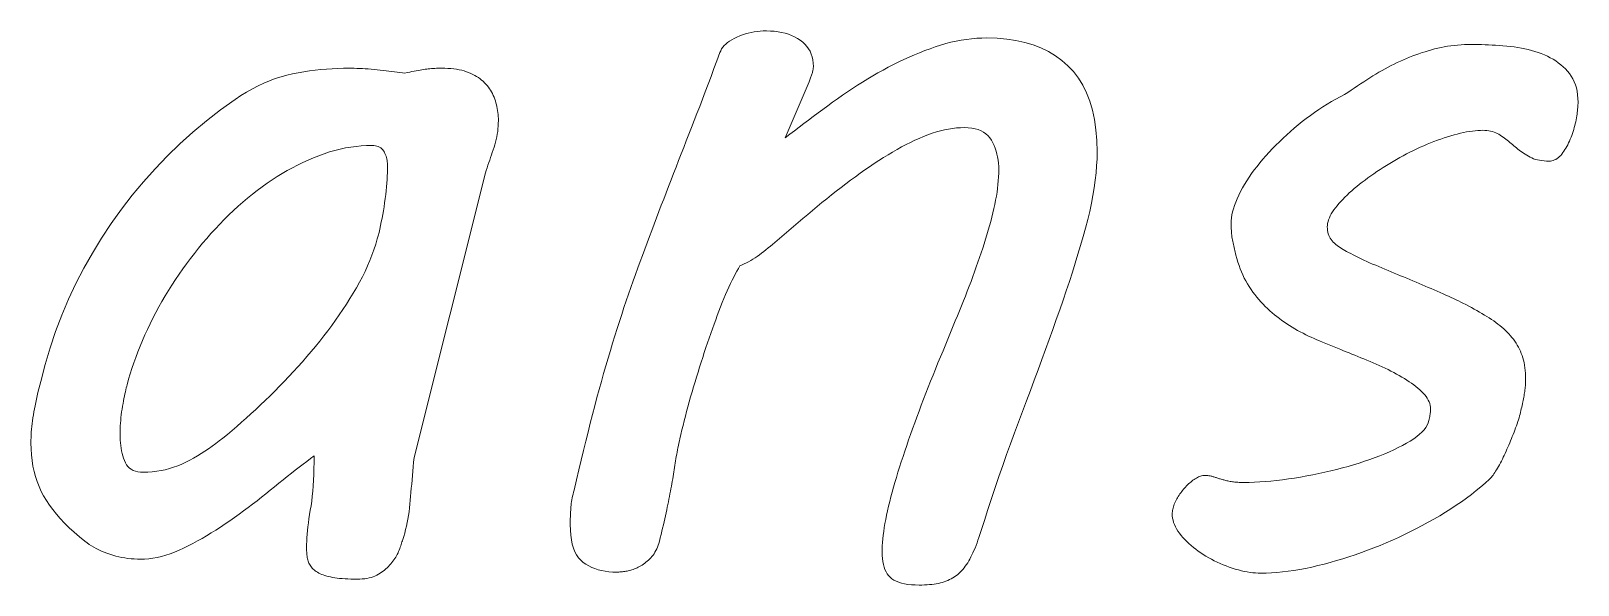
# Model space of a CAD drawing. Extents: x 120.6 to 167.1, y 73.5 to 127.9.
# Drawn here: x 152.22 to 160.5, y 113.64 to 116.61 of the extents above; entities that cross this region are included whole.
import ezdxf

# ---------------------------------------------------------------- set-up
doc = ezdxf.new("R2010")
doc.units = 0

msp = doc.modelspace()

# ---------------------------------------------------------------- linework, layer by layer
at = {"color": 7, "lineweight": 13}
for points in [[(157.216095, 116.090569), (157.195724, 116.090088), (157.175049, 116.088661), (157.154099, 116.086273), (157.132858, 116.082932), (157.111313, 116.078644), (157.089493, 116.073395), (157.067383, 116.067192), (157.044983, 116.060043), (157.022293, 116.051933), (156.999313, 116.04287), (156.976089, 116.032997), (156.952713, 116.022461), (156.929153, 116.011261), (156.905426, 115.999397), (156.881516, 115.98687), (156.857437, 115.973671), (156.833191, 115.959808), (156.808762, 115.945282), (156.784164, 115.930099), (156.759384, 115.914238), (156.734482, 115.897835), (156.709503, 115.880997), (156.684418, 115.863731), (156.659256, 115.846024), (156.634018, 115.827888), (156.608673, 115.809311), (156.583252, 115.790306), (156.557739, 115.770866), (156.53215, 115.750999), (156.50647, 115.73069), (156.480789, 115.710098), (156.455185, 115.689354), (156.429672, 115.668472), (156.404251, 115.647438), (156.378922, 115.626266), (156.353668, 115.60495), (156.328506, 115.583488), (156.303436, 115.561882), (156.278442, 115.540131), (156.25354, 115.518234), (156.240875, 115.507347), (156.228333, 115.496666), (156.215912, 115.486191), (156.203583, 115.475914), (156.191391, 115.465843), (156.179306, 115.455971), (156.167343, 115.446304), (156.155487, 115.436836), (156.143753, 115.427567), (156.132141, 115.41851), (156.120575, 115.409767), (156.109009, 115.401451), (156.097443, 115.393578), (156.085892, 115.386131), (156.074326, 115.379128), (156.062759, 115.372551), (156.051193, 115.366409), (156.039642, 115.360695), (156.028076, 115.355423), (156.01651, 115.350578), (156.008377, 115.336861), (156.000153, 115.322311), (155.991837, 115.306915), (155.983444, 115.290688), (155.97496, 115.273621), (155.966385, 115.255714), (155.957733, 115.236969), (155.94899, 115.217384), (155.940155, 115.19696), (155.931244, 115.175697), (155.922302, 115.153816), (155.913376, 115.131531), (155.904495, 115.108841), (155.89563, 115.085747), (155.886795, 115.062248), (155.877991, 115.038338), (155.869232, 115.01403), (155.860474, 114.989319), (155.851761, 114.964195), (155.843079, 114.938675), (155.834442, 114.912888), (155.825912, 114.886993), (155.817459, 114.860977), (155.809082, 114.834846), (155.800812, 114.808601), (155.792603, 114.782234), (155.7845, 114.75576), (155.776474, 114.729164), (155.768539, 114.702454), (155.760696, 114.675629), (155.753021, 114.648933), (155.745605, 114.62262), (155.738449, 114.596672), (155.731567, 114.571106), (155.72493, 114.545914), (155.718552, 114.521103), (155.712433, 114.496658), (155.706589, 114.472595), (155.700989, 114.448906), (155.695663, 114.425598), (155.692825, 114.413483), (155.690109, 114.401428), (155.6875, 114.389435), (155.685028, 114.377495), (155.682648, 114.365616), (155.680389, 114.353798), (155.678253, 114.342033), (155.676239, 114.330322), (155.674332, 114.318672), (155.672531, 114.307083), (155.670776, 114.295448), (155.668945, 114.283669), (155.667068, 114.271744), (155.665131, 114.259682), (155.663147, 114.247467), (155.661087, 114.235107), (155.658981, 114.22261), (155.656815, 114.209961), (155.654587, 114.197166), (155.652298, 114.184235), (155.649948, 114.171127), (155.647507, 114.157814), (155.644974, 114.144302), (155.642365, 114.130585), (155.639648, 114.116669), (155.636871, 114.102547), (155.633987, 114.088226), (155.631027, 114.0737), (155.627975, 114.058975), (155.624847, 114.044044), (155.621582, 114.028839), (155.618195, 114.013283), (155.614655, 113.997391), (155.610962, 113.98114), (155.607132, 113.964554), (155.603165, 113.947609), (155.599045, 113.930328), (155.594772, 113.912697), (155.590378, 113.894714), (155.585815, 113.876389), (155.582764, 113.865623), (155.579346, 113.855286), (155.575592, 113.84539), (155.571487, 113.835922), (155.567032, 113.826889), (155.562225, 113.818291), (155.557083, 113.81012), (155.55159, 113.802391), (155.545746, 113.79509), (155.539566, 113.788223), (155.533173, 113.781738), (155.526733, 113.775566), (155.520233, 113.769714), (155.513672, 113.764175), (155.50705, 113.758957), (155.500366, 113.754059), (155.493637, 113.749481), (155.486847, 113.745216), (155.479996, 113.741272), (155.473083, 113.73764), (155.466187, 113.734306), (155.45932, 113.731224), (155.45253, 113.728409), (155.445801, 113.725845), (155.439117, 113.723549), (155.432495, 113.721512), (155.425934, 113.719734), (155.419434, 113.718216), (155.412994, 113.716957), (155.406601, 113.715965), (155.400391, 113.715141), (155.394455, 113.714401), (155.388824, 113.713753), (155.383484, 113.713188), (155.378418, 113.712708), (155.373657, 113.712318), (155.369171, 113.712013), (155.364975, 113.7118), (155.361084, 113.71167), (155.357468, 113.711624), (155.335907, 113.712143), (155.31514, 113.713707), (155.295197, 113.716309), (155.276062, 113.719948), (155.257736, 113.724632), (155.240219, 113.730354), (155.223511, 113.737122), (155.207611, 113.744926), (155.192535, 113.753769), (155.178253, 113.763657), (155.16507, 113.775047), (155.153275, 113.788399), (155.142868, 113.803719), (155.13385, 113.821007), (155.126221, 113.840256), (155.119965, 113.861473), (155.115112, 113.884659), (155.111649, 113.909805), (155.109573, 113.93692), (155.108871, 113.965996), (155.108902, 113.974136), (155.108994, 113.982353), (155.109131, 113.990669), (155.109344, 113.999062), (155.109589, 114.007545), (155.109909, 114.016121), (155.110291, 114.024773), (155.110718, 114.033524), (155.111206, 114.042351), (155.111771, 114.05127), (155.112457, 114.060333), (155.113388, 114.069595), (155.114532, 114.079063), (155.115936, 114.08873), (155.117554, 114.098602), (155.1194, 114.108673), (155.121475, 114.11895), (155.123795, 114.129433), (155.126328, 114.140106), (155.129105, 114.150993), (155.141785, 114.205368), (155.154373, 114.258636), (155.16687, 114.310814), (155.179291, 114.361893), (155.19162, 114.411865), (155.203857, 114.460747), (155.216019, 114.50853), (155.228088, 114.555214), (155.240067, 114.600792), (155.251953, 114.645279), (155.263824, 114.688896), (155.275711, 114.73188), (155.287643, 114.774231), (155.299591, 114.815941), (155.311569, 114.857018), (155.323578, 114.897453), (155.335632, 114.937256), (155.347687, 114.976425), (155.359787, 115.014954), (155.371918, 115.052849), (155.384064, 115.09021), (155.396255, 115.127136), (155.408463, 115.163635), (155.420715, 115.199692), (155.432983, 115.235321), (155.445282, 115.270508), (155.457611, 115.305267), (155.469971, 115.339592), (155.482346, 115.373489), (155.494766, 115.406944), (155.507217, 115.440216), (155.519745, 115.473541), (155.532318, 115.506927), (155.544952, 115.540375), (155.557632, 115.573875), (155.570389, 115.607437), (155.583191, 115.641052), (155.596054, 115.674728), (155.608978, 115.708458), (155.621948, 115.742249), (155.63501, 115.776184), (155.648193, 115.810356), (155.661499, 115.844749), (155.674911, 115.879379), (155.688431, 115.914238), (155.702072, 115.949333), (155.715836, 115.984657), (155.729706, 116.02021), (155.743698, 116.055992), (155.757813, 116.09201), (155.772064, 116.128532), (155.786545, 116.165833), (155.801208, 116.203918), (155.816086, 116.242783), (155.831161, 116.282425), (155.846436, 116.322853), (155.861908, 116.364059), (155.877594, 116.406044), (155.893478, 116.448807), (155.909561, 116.492355), (155.913589, 116.502022), (155.918747, 116.511375), (155.925049, 116.520409), (155.932449, 116.529121), (155.940994, 116.537521), (155.950668, 116.545601), (155.961456, 116.55336), (155.973389, 116.560806), (155.986435, 116.567932), (156.00061, 116.574738), (156.015457, 116.581055), (156.030502, 116.5867), (156.045746, 116.59169), (156.061203, 116.596008), (156.076859, 116.59967), (156.092712, 116.602661), (156.108765, 116.604988), (156.125031, 116.606651), (156.141479, 116.607643), (156.158157, 116.607979), (156.179733, 116.607491), (156.200531, 116.60601), (156.220551, 116.603554), (156.239777, 116.600113), (156.25824, 116.595695), (156.275909, 116.590286), (156.292816, 116.5839), (156.308929, 116.57653), (156.324249, 116.568176), (156.338806, 116.558838), (156.352264, 116.548576), (156.364304, 116.537445), (156.374924, 116.525452), (156.38414, 116.512589), (156.391922, 116.498856), (156.3983, 116.484261), (156.403259, 116.468796), (156.406799, 116.452469), (156.40892, 116.435265), (156.409637, 116.417198), (156.409576, 116.415321), (156.409393, 116.413155), (156.409119, 116.410698), (156.408707, 116.407951), (156.408188, 116.404915), (156.407547, 116.401588), (156.406799, 116.39798), (156.40593, 116.394073), (156.404953, 116.389885), (156.403854, 116.385406), (156.402634, 116.380753), (156.401306, 116.376038), (156.399857, 116.371269), (156.3983, 116.36644), (156.396622, 116.361557), (156.394836, 116.356613), (156.392929, 116.351616), (156.3909, 116.346558), (156.388763, 116.341438), (156.386505, 116.336266), (156.259323, 116.035645), (156.283707, 116.054726), (156.308289, 116.073799), (156.333069, 116.09288), (156.358063, 116.111954), (156.383255, 116.131035), (156.408646, 116.150108), (156.434235, 116.169189), (156.460037, 116.188271), (156.486038, 116.207344), (156.512238, 116.226425), (156.53862, 116.245316), (156.56514, 116.263824), (156.591812, 116.281967), (156.618622, 116.299728), (156.645569, 116.317116), (156.672668, 116.334122), (156.699921, 116.350761), (156.72731, 116.36702), (156.754837, 116.382904), (156.782516, 116.398415), (156.810272, 116.413445), (156.838074, 116.427895), (156.865891, 116.441772), (156.893738, 116.45507), (156.921631, 116.467789), (156.949524, 116.479927), (156.977478, 116.491486), (157.005432, 116.502472), (157.033432, 116.512878), (157.061462, 116.522705), (157.089447, 116.531769), (157.117355, 116.539879), (157.145172, 116.547028), (157.172913, 116.55323), (157.200562, 116.558479), (157.228119, 116.562767), (157.2556, 116.566109), (157.28299, 116.568497), (157.310287, 116.569923), (157.337509, 116.570404), (157.391785, 116.568909), (157.443649, 116.564445), (157.493073, 116.557007), (157.54007, 116.546585), (157.584656, 116.533188), (157.626801, 116.516808), (157.666504, 116.497459), (157.703796, 116.475128), (157.738663, 116.449821), (157.771088, 116.421539), (157.800751, 116.390129), (157.827286, 116.355461), (157.850693, 116.31752), (157.870987, 116.276314), (157.888153, 116.231842), (157.902206, 116.184105), (157.913132, 116.133102), (157.920929, 116.078827), (157.925613, 116.021294), (157.927185, 115.960487), (157.926559, 115.924156), (157.924698, 115.886841), (157.921585, 115.848541), (157.917236, 115.809258), (157.911652, 115.76899), (157.9048, 115.727745), (157.896729, 115.685509), (157.887405, 115.642296), (157.876846, 115.598099), (157.865036, 115.552917), (157.85228, 115.50692), (157.838898, 115.460251), (157.82489, 115.412918), (157.810226, 115.364914), (157.794937, 115.316254), (157.779007, 115.26693), (157.762451, 115.216934), (157.745255, 115.166275), (157.727417, 115.114952), (157.708939, 115.062965), (157.690002, 115.010391), (157.670792, 114.957291), (157.651276, 114.903671), (157.63147, 114.849525), (157.611389, 114.794868), (157.591003, 114.739685), (157.570343, 114.683983), (157.549377, 114.627762), (157.528137, 114.571022), (157.506607, 114.513756), (157.485077, 114.456139), (157.463882, 114.398308), (157.442993, 114.340279), (157.422424, 114.282051), (157.402176, 114.223618), (157.382248, 114.164986), (157.36264, 114.106148), (157.343338, 114.047104), (157.324371, 113.987862), (157.30571, 113.928421), (157.300491, 113.912491), (157.295242, 113.897087), (157.289963, 113.882202), (157.284668, 113.867836), (157.279327, 113.853989), (157.273972, 113.84066), (157.268585, 113.827858), (157.263153, 113.815575), (157.257706, 113.80381), (157.252228, 113.792564), (157.246643, 113.781792), (157.240845, 113.771461), (157.234848, 113.761559), (157.228638, 113.75209), (157.222244, 113.743057), (157.215637, 113.734459), (157.208832, 113.726295), (157.201813, 113.718567), (157.194611, 113.711266), (157.187195, 113.704399), (157.17955, 113.697937), (157.171646, 113.691856), (157.163483, 113.686142), (157.155045, 113.680809), (157.146362, 113.675858), (157.137421, 113.671272), (157.128204, 113.667068), (157.118744, 113.663239), (157.109024, 113.659782), (157.09903, 113.656708), (157.088699, 113.653961), (157.077927, 113.651505), (157.066727, 113.649338), (157.055099, 113.647453), (157.04303, 113.645866), (157.030518, 113.644562), (157.017593, 113.643555), (157.004227, 113.64283), (156.990417, 113.642395), (156.976181, 113.64225), (156.95433, 113.64267), (156.933868, 113.643929), (156.91478, 113.646027), (156.897095, 113.648956), (156.880798, 113.652733), (156.865875, 113.657341), (156.852356, 113.662788), (156.84021, 113.669075), (156.829453, 113.676201), (156.820099, 113.684166), (156.811859, 113.693054), (156.804474, 113.702957), (156.797974, 113.713867), (156.792343, 113.725792), (156.787567, 113.738724), (156.783676, 113.75267), (156.78064, 113.767632), (156.778473, 113.7836), (156.777161, 113.800583), (156.776733, 113.818581), (156.776978, 113.835129), (156.77771, 113.852394), (156.778946, 113.870392), (156.78067, 113.889107), (156.782867, 113.908546), (156.785583, 113.928711), (156.788773, 113.949593), (156.792465, 113.971199), (156.796631, 113.99353), (156.8013, 114.016579), (156.806412, 114.04023), (156.811935, 114.064331), (156.817871, 114.088905), (156.824188, 114.113937), (156.830933, 114.139427), (156.838074, 114.16539), (156.845612, 114.191811), (156.853561, 114.218689), (156.861923, 114.246033), (156.870682, 114.273842), (156.879791, 114.302071), (156.889175, 114.330673), (156.898865, 114.35965), (156.908829, 114.389), (156.919098, 114.418732), (156.929642, 114.448837), (156.940491, 114.479317), (156.951614, 114.510178), (156.963028, 114.541405), (156.974731, 114.573013), (156.986694, 114.604874), (156.99884, 114.636841), (157.0112, 114.668922), (157.023758, 114.701126), (157.03653, 114.733444), (157.049484, 114.765877), (157.062653, 114.798424), (157.076019, 114.831085), (157.0896, 114.863869), (157.103363, 114.896759), (157.114334, 114.923355), (157.125275, 114.949944), (157.1362, 114.97654), (157.147079, 115.003136), (157.157928, 115.029724), (157.168747, 115.05632), (157.17955, 115.082916), (157.190323, 115.109505), (157.20105, 115.136101), (157.211761, 115.162689), (157.222351, 115.189201), (157.232697, 115.21553), (157.242813, 115.241692), (157.252701, 115.267677), (157.262344, 115.293488), (157.271774, 115.31913), (157.28096, 115.344597), (157.289917, 115.369888), (157.298645, 115.395004), (157.307159, 115.419952), (157.315369, 115.444695), (157.323288, 115.469208), (157.330872, 115.493492), (157.338135, 115.51754), (157.345093, 115.541359), (157.35173, 115.564941), (157.358047, 115.588303), (157.364044, 115.611427), (157.36972, 115.634315), (157.375076, 115.656982), (157.38002, 115.679352), (157.384445, 115.701378), (157.388351, 115.723061), (157.391724, 115.744392), (157.394592, 115.765373), (157.396927, 115.786018), (157.398758, 115.806305), (157.400055, 115.826256), (157.400833, 115.845848), (157.401093, 115.865105), (157.400711, 115.882805), (157.399536, 115.900078), (157.397583, 115.916916), (157.394852, 115.933319), (157.391342, 115.949287), (157.387054, 115.964828), (157.381973, 115.979927), (157.376129, 115.994598), (157.369492, 116.008835), (157.362076, 116.022636), (157.353592, 116.035545), (157.34375, 116.047089), (157.33255, 116.057281), (157.319992, 116.066109), (157.306061, 116.073586), (157.290787, 116.079697), (157.274155, 116.08445), (157.256165, 116.087852), (157.236816, 116.08989)], [(158.502411, 114.229042), (158.506989, 114.228981), (158.511475, 114.228806), (158.515884, 114.228516), (158.520203, 114.228111), (158.524445, 114.227592), (158.528595, 114.226959), (158.532654, 114.226204), (158.536621, 114.225342), (158.540512, 114.224358), (158.544312, 114.223259), (158.548126, 114.222084), (158.552002, 114.220886), (158.555984, 114.219658), (158.560043, 114.218399), (158.564194, 114.217117), (158.56842, 114.215797), (158.572754, 114.214455), (158.577148, 114.213081), (158.58165, 114.211678), (158.586227, 114.210251), (158.590912, 114.208817), (158.595718, 114.20742), (158.600632, 114.206047), (158.605652, 114.204697), (158.610794, 114.203384), (158.616058, 114.202095), (158.621429, 114.200844), (158.626923, 114.199615), (158.632538, 114.19841), (158.63826, 114.197243), (158.644211, 114.196144), (158.650513, 114.19516), (158.657166, 114.19429), (158.664154, 114.193542), (158.671509, 114.192909), (158.679199, 114.192383), (158.687225, 114.191978), (158.695618, 114.191689), (158.704346, 114.191521), (158.713409, 114.19146), (158.740891, 114.19175), (158.768967, 114.192619), (158.797668, 114.194061), (158.826965, 114.196083), (158.856857, 114.198685), (158.887375, 114.201866), (158.918488, 114.205627), (158.950211, 114.209961), (158.982544, 114.214874), (159.015472, 114.220367), (159.048538, 114.226318), (159.081207, 114.23262), (159.11351, 114.239273), (159.145447, 114.246269), (159.176987, 114.253609), (159.20816, 114.261299), (159.238968, 114.269333), (159.269379, 114.277718), (159.299438, 114.286446), (159.329102, 114.295525), (159.35817, 114.304901), (159.386398, 114.314545), (159.413788, 114.32444), (159.440338, 114.334602), (159.466049, 114.345024), (159.490921, 114.355705), (159.514954, 114.366646), (159.538147, 114.377846), (159.560516, 114.389305), (159.582031, 114.401024), (159.602219, 114.412926), (159.62059, 114.424904), (159.637146, 114.436974), (159.651871, 114.449127), (159.66478, 114.461365), (159.675858, 114.473694), (159.68512, 114.486115), (159.692566, 114.498611), (159.698181, 114.5112), (159.701996, 114.52388), (159.703644, 114.530724), (159.705109, 114.537407), (159.706421, 114.543907), (159.70755, 114.55024), (159.708496, 114.556396), (159.709274, 114.562378), (159.709885, 114.568192), (159.710312, 114.573822), (159.710571, 114.579292), (159.710663, 114.584579), (159.71019, 114.59436), (159.708755, 114.604057), (159.70636, 114.61367), (159.703033, 114.623199), (159.69873, 114.632637), (159.693497, 114.641983), (159.687286, 114.651253), (159.680145, 114.660431), (159.672028, 114.669518), (159.662964, 114.67852), (159.653183, 114.687439), (159.642914, 114.696274), (159.632141, 114.705017), (159.62088, 114.713669), (159.609131, 114.722244), (159.596893, 114.730728), (159.584167, 114.73912), (159.570938, 114.747437), (159.55722, 114.755653), (159.543015, 114.763794), (159.528442, 114.771828), (159.513641, 114.779747), (159.498611, 114.787552), (159.483353, 114.795242), (159.46785, 114.802818), (159.452133, 114.810272), (159.436172, 114.817619), (159.419983, 114.824844), (159.403564, 114.831955), (159.386917, 114.838951), (159.37027, 114.845825), (159.353851, 114.852592), (159.337662, 114.859238), (159.321716, 114.865776), (159.305984, 114.872192), (159.290497, 114.878494), (159.275223, 114.884674), (159.260193, 114.890747), (159.245392, 114.896706), (159.230835, 114.902542), (159.132553, 114.943008), (159.117554, 114.948921), (159.1026, 114.955093), (159.087708, 114.961525), (159.072891, 114.968216), (159.058121, 114.975166), (159.043396, 114.982376), (159.028748, 114.989853), (159.01416, 114.997581), (158.999603, 115.005577), (158.985138, 115.013824), (158.970779, 115.022339), (158.956635, 115.031113), (158.942688, 115.040146), (158.92894, 115.049438), (158.91539, 115.05899), (158.902054, 115.06881), (158.888916, 115.07888), (158.875977, 115.089218), (158.863251, 115.099808), (158.850723, 115.110664), (158.83844, 115.121834), (158.826431, 115.133385), (158.814728, 115.145309), (158.803314, 115.157608), (158.792175, 115.17028), (158.781342, 115.183334), (158.770798, 115.196754), (158.760529, 115.210564), (158.750565, 115.224739), (158.740875, 115.239296), (158.731583, 115.25425), (158.722778, 115.269646), (158.714478, 115.285469), (158.70665, 115.301727), (158.699326, 115.31842), (158.69249, 115.335548), (158.686142, 115.353111), (158.680298, 115.371101), (158.674927, 115.389534), (158.670059, 115.408394), (158.667786, 115.416489), (158.665604, 115.424576), (158.663513, 115.432671), (158.661499, 115.440765), (158.659576, 115.44886), (158.657745, 115.456955), (158.655991, 115.46505), (158.654327, 115.473137), (158.652756, 115.481232), (158.651276, 115.489326), (158.649902, 115.497482), (158.648666, 115.505745), (158.647583, 115.51413), (158.646637, 115.522629), (158.645844, 115.531242), (158.645203, 115.53997), (158.644684, 115.548813), (158.644333, 115.557777), (158.644119, 115.566849), (158.644043, 115.576042), (158.644547, 115.591293), (158.646072, 115.606972), (158.64859, 115.623085), (158.65213, 115.639633), (158.656693, 115.656616), (158.662247, 115.674034), (158.668823, 115.691887), (158.676422, 115.710167), (158.685013, 115.728882), (158.694626, 115.748032), (158.705093, 115.767387), (158.716248, 115.786713), (158.728104, 115.806007), (158.740646, 115.825272), (158.753876, 115.844505), (158.767822, 115.863716), (158.78244, 115.882896), (158.79776, 115.902046), (158.813782, 115.921165), (158.830475, 115.940254), (158.847778, 115.959244), (158.865509, 115.978065), (158.883728, 115.996712), (158.902405, 116.015182), (158.921539, 116.033478), (158.941132, 116.051598), (158.961197, 116.06955), (158.98172, 116.087326), (159.002701, 116.104935), (159.024155, 116.12236), (159.045929, 116.13942), (159.067917, 116.155891), (159.090103, 116.171791), (159.112488, 116.187111), (159.135071, 116.201851), (159.157867, 116.216019), (159.180862, 116.229599), (159.204071, 116.242607), (159.227463, 116.255043), (159.251068, 116.266891), (159.268341, 116.278915), (159.285522, 116.29071), (159.302582, 116.302269), (159.319519, 116.313606), (159.336334, 116.324699), (159.353043, 116.335571), (159.369629, 116.346207), (159.386108, 116.356613), (159.402466, 116.366791), (159.418716, 116.376732), (159.434921, 116.386414), (159.451141, 116.395813), (159.467407, 116.404915), (159.483704, 116.413734), (159.500015, 116.422256), (159.516357, 116.430496), (159.53273, 116.438446), (159.549133, 116.446106), (159.565567, 116.453476), (159.582031, 116.460556), (159.598541, 116.467354), (159.615097, 116.473854), (159.631714, 116.480072), (159.648407, 116.485992), (159.665131, 116.491631), (159.681931, 116.496979), (159.698776, 116.502037), (159.715698, 116.506805), (159.732666, 116.511292), (159.749695, 116.51548), (159.766846, 116.519325), (159.784195, 116.522766), (159.801758, 116.525803), (159.819519, 116.528427), (159.837494, 116.530655), (159.855652, 116.532478), (159.874023, 116.53389), (159.892593, 116.534904), (159.911377, 116.535515), (159.930344, 116.535713), (159.94783, 116.535629), (159.965607, 116.53537), (159.983673, 116.534935), (160.002029, 116.534325), (160.020676, 116.533546), (160.039612, 116.532593), (160.058838, 116.531464), (160.078339, 116.530167), (160.098145, 116.528687), (160.118225, 116.527039), (160.13829, 116.525078), (160.158005, 116.522652), (160.177368, 116.51976), (160.196396, 116.516403), (160.215073, 116.512589), (160.233398, 116.508308), (160.251373, 116.503571), (160.269012, 116.498367), (160.286285, 116.492699), (160.303223, 116.486572), (160.319717, 116.479912), (160.335663, 116.472641), (160.351059, 116.464767), (160.365906, 116.456284), (160.380188, 116.447189), (160.393936, 116.437492), (160.407135, 116.427185), (160.419769, 116.416275), (160.43187, 116.404755), (160.44342, 116.392632), (160.454132, 116.379784), (160.463715, 116.366096), (160.472168, 116.35157), (160.479492, 116.336205), (160.485703, 116.320007), (160.490768, 116.302963), (160.49472, 116.285088), (160.497528, 116.266373), (160.499222, 116.246819), (160.499786, 116.226425), (160.499695, 116.219864), (160.499451, 116.212898), (160.499008, 116.205521), (160.498398, 116.197746), (160.49762, 116.189568), (160.496674, 116.180984), (160.495544, 116.171997), (160.494232, 116.162598), (160.492767, 116.152802), (160.491119, 116.142593), (160.489273, 116.132187), (160.487183, 116.12178), (160.484879, 116.111382), (160.48233, 116.100975), (160.479553, 116.090569), (160.476547, 116.080162), (160.473312, 116.069756), (160.469849, 116.059349), (160.466141, 116.048943), (160.462219, 116.038536), (160.458084, 116.028275), (160.453766, 116.018303), (160.449295, 116.008621), (160.444641, 115.999222), (160.439804, 115.99012), (160.434814, 115.9813), (160.429626, 115.972778), (160.424286, 115.964539), (160.418762, 115.956589), (160.413071, 115.948929), (160.407166, 115.941788), (160.401047, 115.935402), (160.394684, 115.929764), (160.388092, 115.924881), (160.381271, 115.920746), (160.374222, 115.917366), (160.366943, 115.914734), (160.359421, 115.912857), (160.351685, 115.911728), (160.343689, 115.911354), (160.330627, 115.911613), (160.318024, 115.912392), (160.305893, 115.913689), (160.29422, 115.915512), (160.28299, 115.917854), (160.272247, 115.920715), (160.261948, 115.924095), (160.252121, 115.928001), (160.242767, 115.932426), (160.233856, 115.937363), (160.225281, 115.942612), (160.216858, 115.947945), (160.208618, 115.953362), (160.200562, 115.95887), (160.192657, 115.964462), (160.184952, 115.970146), (160.177399, 115.975914), (160.170029, 115.981766), (160.162842, 115.987701), (160.155807, 115.993729), (160.148849, 115.999756), (160.141815, 116.005699), (160.134735, 116.011551), (160.127594, 116.017319), (160.120392, 116.023003), (160.113144, 116.028595), (160.105835, 116.034096), (160.098465, 116.03952), (160.091034, 116.044853), (160.083542, 116.050095), (160.075851, 116.055038), (160.067825, 116.059464), (160.059448, 116.063362), (160.050705, 116.06675), (160.041626, 116.069611), (160.032211, 116.071953), (160.022446, 116.073769), (160.012329, 116.075073), (160.001862, 116.075851), (159.991043, 116.076111), (159.977539, 116.075867), (159.963593, 116.075134), (159.949203, 116.073898), (159.934387, 116.072182), (159.919144, 116.069969), (159.903473, 116.067268), (159.887344, 116.064072), (159.870804, 116.060387), (159.853821, 116.056213), (159.836395, 116.051544), (159.818726, 116.046455), (159.800964, 116.041023), (159.783112, 116.03524), (159.765182, 116.029114), (159.747162, 116.022636), (159.72905, 116.015816), (159.710846, 116.008644), (159.692566, 116.001129), (159.674194, 115.993271), (159.655746, 115.985062), (159.637283, 115.976547), (159.618912, 115.967773), (159.600632, 115.95874), (159.582428, 115.949448), (159.564331, 115.939896), (159.546295, 115.930084), (159.528366, 115.920006), (159.510513, 115.909676), (159.492752, 115.899078), (159.475082, 115.888229), (159.457626, 115.877213), (159.440506, 115.866142), (159.423737, 115.855011), (159.407318, 115.843826), (159.391251, 115.832581), (159.375534, 115.821281), (159.360153, 115.809921), (159.345123, 115.7985), (159.330444, 115.787025), (159.316101, 115.775497), (159.302216, 115.763947), (159.288879, 115.752426), (159.276077, 115.740936), (159.26384, 115.729477), (159.252151, 115.71804), (159.240997, 115.706642), (159.230408, 115.695267), (159.220367, 115.683922), (159.210876, 115.672607), (159.20192, 115.661316), (159.19368, 115.650146), (159.18631, 115.639175), (159.17981, 115.62841), (159.174179, 115.617844), (159.169403, 115.607483), (159.165497, 115.597321), (159.16246, 115.587364), (159.160294, 115.577606), (159.158997, 115.568054), (159.158569, 115.558701), (159.158875, 115.549049), (159.159836, 115.539742), (159.161423, 115.530777), (159.163651, 115.522163), (159.166504, 115.513901), (159.170013, 115.505974), (159.174149, 115.498405), (159.178909, 115.49118), (159.184326, 115.484299), (159.190369, 115.477768), (159.196899, 115.471489), (159.203766, 115.465393), (159.210999, 115.459465), (159.218567, 115.453712), (159.226501, 115.448135), (159.234756, 115.442734), (159.243378, 115.4375), (159.252335, 115.432442), (159.261642, 115.427559), (159.271301, 115.422844), (159.28421, 115.415909), (159.297485, 115.408966), (159.311142, 115.402031), (159.32518, 115.395096), (159.339584, 115.388161), (159.35437, 115.381218), (159.369537, 115.374283), (159.385071, 115.367348), (159.400986, 115.360405), (159.417267, 115.35347), (159.433762, 115.346535), (159.450287, 115.339592), (159.466827, 115.332657), (159.483398, 115.325722), (159.500015, 115.318787), (159.516647, 115.311844), (159.53331, 115.304909), (159.550003, 115.297974), (159.566727, 115.291031), (159.583481, 115.284096), (159.600204, 115.277161), (159.616837, 115.270226), (159.633377, 115.263283), (159.649841, 115.256348), (159.666229, 115.249413), (159.68251, 115.24247), (159.698715, 115.235535), (159.714828, 115.2286), (159.73085, 115.221657), (159.746796, 115.214722), (159.762482, 115.20784), (159.777725, 115.20108), (159.792542, 115.194427), (159.806915, 115.187897), (159.820862, 115.18148), (159.834381, 115.175179), (159.847458, 115.168991), (159.860107, 115.162926), (159.872314, 115.156967), (159.884094, 115.151131), (159.899551, 115.143051), (159.914673, 115.135002), (159.929489, 115.126976), (159.943985, 115.118988), (159.95816, 115.111023), (159.972031, 115.103088), (159.985565, 115.095184), (159.998795, 115.087303), (160.011703, 115.07946), (160.024292, 115.07164), (160.03653, 115.063766), (160.048401, 115.05574), (160.059891, 115.047577), (160.070999, 115.039268), (160.081741, 115.030807), (160.092102, 115.022209), (160.102081, 115.013466), (160.111694, 115.004578), (160.120941, 114.995544), (160.129791, 114.986366), (160.13826, 114.977005), (160.146332, 114.967407), (160.153992, 114.957581), (160.16124, 114.947517), (160.168091, 114.937225), (160.174545, 114.926704), (160.180588, 114.915955), (160.186218, 114.904968), (160.191452, 114.893753), (160.196274, 114.882309), (160.200668, 114.870544), (160.204605, 114.858376), (160.208069, 114.845802), (160.211075, 114.832817), (160.213623, 114.819435), (160.215698, 114.805649), (160.217316, 114.791458), (160.218475, 114.776855), (160.219177, 114.761856), (160.219406, 114.746452), (160.219345, 114.738937), (160.219177, 114.731422), (160.218887, 114.723907), (160.218475, 114.716385), (160.217957, 114.70887), (160.217316, 114.701355), (160.216568, 114.69384), (160.215698, 114.686325), (160.214722, 114.67881), (160.213623, 114.671295), (160.212402, 114.663666), (160.211075, 114.6558), (160.209625, 114.647705), (160.208069, 114.639381), (160.20639, 114.630829), (160.204605, 114.62204), (160.202698, 114.613022), (160.200668, 114.603775), (160.198532, 114.594292), (160.196274, 114.584579), (160.194412, 114.57576), (160.192291, 114.566658), (160.189911, 114.557266), (160.187256, 114.547577), (160.184357, 114.537605), (160.181183, 114.527344), (160.177765, 114.516792), (160.174072, 114.505959), (160.170135, 114.494827), (160.165924, 114.483406), (160.16156, 114.471863), (160.157135, 114.460342), (160.152664, 114.448853), (160.148117, 114.437393), (160.143524, 114.425957), (160.13887, 114.414558), (160.134155, 114.403183), (160.129395, 114.391838), (160.124573, 114.380516), (160.119675, 114.369232), (160.114746, 114.35807), (160.109802, 114.347145), (160.104813, 114.336449), (160.099792, 114.325989), (160.094742, 114.315758), (160.089676, 114.305756), (160.084579, 114.295982), (160.079437, 114.286446), (160.07428, 114.277138), (160.069092, 114.268059), (160.06398, 114.259407), (160.059036, 114.25135), (160.05426, 114.243912), (160.049667, 114.237076), (160.045242, 114.230843), (160.041, 114.22522), (160.036926, 114.220207), (160.03302, 114.215797), (160.029297, 114.211998), (160.025726, 114.208801), (160.002777, 114.188126), (159.979019, 114.167702), (159.954453, 114.147537), (159.929077, 114.12764), (159.902893, 114.107994), (159.875885, 114.088615), (159.848083, 114.069496), (159.819458, 114.050629), (159.790039, 114.032028), (159.759796, 114.013687), (159.729034, 113.995712), (159.697998, 113.978195), (159.666718, 113.961143), (159.635162, 113.94455), (159.603348, 113.928421), (159.571289, 113.91275), (159.53894, 113.897545), (159.506363, 113.882805), (159.473511, 113.868523), (159.440399, 113.854706), (159.40715, 113.8414), (159.373917, 113.828636), (159.340668, 113.816422), (159.307434, 113.804764), (159.274185, 113.793648), (159.240936, 113.783081), (159.207703, 113.773064), (159.174469, 113.763596), (159.14122, 113.754684), (159.107971, 113.746315), (159.075012, 113.738625), (159.042603, 113.731743), (159.010727, 113.725677), (158.979401, 113.720413), (158.948639, 113.715965), (158.918411, 113.712318), (158.888748, 113.709488), (158.859619, 113.707466), (158.831055, 113.706253), (158.803024, 113.705849), (158.789001, 113.706123), (158.774689, 113.70694), (158.760101, 113.708313), (158.745209, 113.710236), (158.730042, 113.712708), (158.714569, 113.715729), (158.698822, 113.719299), (158.68277, 113.723419), (158.666443, 113.728088), (158.649826, 113.733307), (158.633194, 113.738968), (158.616821, 113.74498), (158.600693, 113.751343), (158.584839, 113.758049), (158.569244, 113.765099), (158.553909, 113.772499), (158.538849, 113.780251), (158.524033, 113.788345), (158.509476, 113.796783), (158.495178, 113.805573), (158.481247, 113.814659), (158.467773, 113.824013), (158.454773, 113.833626), (158.442215, 113.843491), (158.430145, 113.853622), (158.418518, 113.864014), (158.407364, 113.874672), (158.396667, 113.885582), (158.386429, 113.896751), (158.376663, 113.908188), (158.367599, 113.919746), (158.359497, 113.931313), (158.352341, 113.942871), (158.346146, 113.954437), (158.340897, 113.965996), (158.336594, 113.977562), (158.333267, 113.98912), (158.330872, 114.000687), (158.329453, 114.012245), (158.328964, 114.023811), (158.329147, 114.029663), (158.329666, 114.03566), (158.330536, 114.041801), (158.331741, 114.048088), (158.333313, 114.05452), (158.33522, 114.061096), (158.337463, 114.067818), (158.340073, 114.074684), (158.343018, 114.081688), (158.346313, 114.088844), (158.349869, 114.096016), (158.353592, 114.103065), (158.357498, 114.110008), (158.361572, 114.116829), (158.365829, 114.123535), (158.370255, 114.130119), (158.374847, 114.136597), (158.379608, 114.14296), (158.384552, 114.1492), (158.389679, 114.155327), (158.394928, 114.161316), (158.400253, 114.167122), (158.40567, 114.17276), (158.411179, 114.178223), (158.416779, 114.18351), (158.422455, 114.188629), (158.428223, 114.193573), (158.434067, 114.198341), (158.440018, 114.202934), (158.446045, 114.207359), (158.452057, 114.211479), (158.458008, 114.215164), (158.463852, 114.218414), (158.46962, 114.221237), (158.475311, 114.223618), (158.480896, 114.225571), (158.486404, 114.227089), (158.491821, 114.228172), (158.497162, 114.228821)], [(153.698273, 113.841705), (153.698486, 113.858803), (153.699081, 113.876564), (153.700104, 113.894989), (153.701508, 113.914085), (153.703339, 113.933838), (153.705566, 113.954262), (153.708191, 113.975349), (153.711227, 113.997101), (153.714661, 114.019516), (153.718506, 114.042595), (153.722351, 114.066574), (153.7258, 114.091675), (153.728821, 114.117912), (153.731461, 114.145271), (153.733688, 114.173759), (153.735504, 114.203369), (153.736923, 114.234108), (153.73793, 114.265976), (153.738541, 114.298973), (153.738739, 114.333099), (153.719467, 114.318962), (153.699783, 114.304306), (153.679688, 114.289131), (153.659195, 114.273438), (153.63829, 114.257225), (153.616989, 114.240486), (153.595276, 114.223228), (153.573166, 114.205452), (153.550659, 114.187157), (153.527725, 114.168335), (153.504517, 114.149345), (153.48114, 114.130531), (153.457581, 114.111885), (153.433838, 114.093414), (153.409943, 114.075119), (153.385864, 114.056992), (153.361603, 114.03904), (153.337189, 114.021263), (153.312592, 114.003662), (153.287811, 113.986229), (153.26297, 113.969162), (153.238159, 113.952644), (153.213364, 113.936668), (153.188614, 113.921249), (153.163879, 113.90638), (153.139175, 113.892059), (153.114502, 113.878281), (153.089874, 113.865059), (153.065247, 113.852379), (153.040665, 113.840256), (153.016266, 113.828995), (152.992172, 113.818924), (152.968384, 113.810036), (152.944931, 113.80233), (152.921799, 113.795815), (152.898972, 113.790482), (152.876465, 113.786331), (152.854279, 113.783371), (152.832413, 113.781593), (152.810867, 113.780998), (152.79361, 113.781258), (152.776535, 113.782043), (152.759613, 113.78334), (152.742889, 113.785164), (152.726318, 113.787506), (152.70993, 113.790367), (152.69371, 113.793747), (152.677673, 113.797653), (152.661804, 113.802071), (152.646103, 113.807014), (152.630722, 113.812393), (152.615814, 113.818115), (152.601364, 113.824188), (152.587372, 113.830605), (152.573837, 113.837364), (152.560776, 113.844475), (152.548172, 113.851936), (152.536041, 113.859741), (152.524353, 113.867889), (152.513138, 113.876389), (152.483353, 113.900673), (152.455276, 113.92495), (152.428894, 113.949234), (152.404221, 113.973511), (152.381256, 113.997795), (152.360001, 114.022072), (152.340439, 114.046356), (152.322601, 114.070633), (152.306458, 114.094917), (152.292007, 114.119194), (152.279114, 114.143883), (152.267563, 114.16938), (152.25737, 114.195679), (152.248535, 114.222794), (152.241058, 114.250717), (152.234955, 114.279449), (152.230194, 114.30899), (152.226807, 114.33934), (152.224762, 114.370506), (152.224091, 114.402473), (152.224213, 114.416985), (152.224609, 114.43161), (152.22525, 114.44635), (152.226166, 114.461212), (152.227341, 114.476181), (152.22876, 114.491272), (152.230453, 114.506477), (152.232407, 114.521797), (152.234619, 114.537231), (152.237091, 114.55278), (152.239822, 114.568619), (152.242813, 114.584923), (152.246063, 114.601692), (152.249573, 114.618919), (152.253357, 114.636612), (152.257385, 114.654762), (152.261673, 114.673378), (152.266235, 114.692451), (152.271042, 114.711998), (152.276108, 114.731995), (152.299652, 114.822662), (152.326355, 114.911964), (152.356201, 114.999908), (152.389191, 115.086494), (152.425339, 115.171722), (152.46463, 115.255592), (152.50708, 115.338104), (152.552689, 115.419258), (152.60144, 115.499054), (152.653336, 115.577492), (152.708099, 115.654106), (152.765427, 115.728432), (152.825333, 115.800484), (152.887817, 115.870247), (152.952866, 115.937729), (153.020493, 116.002922), (153.090698, 116.065834), (153.163467, 116.126465), (153.2388, 116.184814), (153.316711, 116.240875), (153.347351, 116.261497), (153.378006, 116.280594), (153.408646, 116.298149), (153.439285, 116.314178), (153.469925, 116.328674), (153.500565, 116.341644), (153.531204, 116.353073), (153.561844, 116.362976), (153.592484, 116.371338), (153.623123, 116.378181), (153.653732, 116.383942), (153.68428, 116.389107), (153.714783, 116.393654), (153.745224, 116.397606), (153.775604, 116.40094), (153.805923, 116.403671), (153.836182, 116.4058), (153.866394, 116.407318), (153.896545, 116.408226), (153.926636, 116.408531), (153.940094, 116.40844), (153.953857, 116.40818), (153.967957, 116.407745), (153.982361, 116.407143), (153.997086, 116.406364), (154.012131, 116.405411), (154.027496, 116.404282), (154.043182, 116.402977), (154.059174, 116.401505), (154.0755, 116.399857), (154.091812, 116.398125), (154.107819, 116.396385), (154.123489, 116.394653), (154.138855, 116.392921), (154.1539, 116.391182), (154.168625, 116.38945), (154.183044, 116.387718), (154.197128, 116.385986), (154.210907, 116.384247), (154.224365, 116.382515), (154.237411, 116.385315), (154.249969, 116.387947), (154.262039, 116.390404), (154.273621, 116.392685), (154.284698, 116.394798), (154.295288, 116.396736), (154.305389, 116.398499), (154.315002, 116.400085), (154.324127, 116.401505), (154.332764, 116.402748), (154.341187, 116.403847), (154.349701, 116.404831), (154.358292, 116.405693), (154.366974, 116.406448), (154.375748, 116.407082), (154.384613, 116.4076), (154.393555, 116.408005), (154.402588, 116.408295), (154.411713, 116.40847), (154.420914, 116.408531), (154.437973, 116.408295), (154.454453, 116.4076), (154.470337, 116.406448), (154.485672, 116.404831), (154.500412, 116.402748), (154.514572, 116.400208), (154.528152, 116.397202), (154.541168, 116.39373), (154.553589, 116.389801), (154.565445, 116.385406), (154.576782, 116.380623), (154.587646, 116.375519), (154.598053, 116.370102), (154.608002, 116.364365), (154.617477, 116.358307), (154.626495, 116.351929), (154.635056, 116.345238), (154.643143, 116.338226), (154.650772, 116.330902), (154.657944, 116.323257), (154.664688, 116.315338), (154.671066, 116.307182), (154.677063, 116.298805), (154.682678, 116.290192), (154.687927, 116.281342), (154.69281, 116.27227), (154.697296, 116.262962), (154.701416, 116.253418), (154.70517, 116.243652), (154.708527, 116.23365), (154.711548, 116.223488), (154.714249, 116.213242), (154.716644, 116.202911), (154.718704, 116.19249), (154.720459, 116.181984), (154.721878, 116.171387), (154.722992, 116.160706), (154.723785, 116.14994), (154.724274, 116.139084), (154.724426, 116.128143), (154.724197, 116.113182), (154.723495, 116.098373), (154.722351, 116.083702), (154.720734, 116.069176), (154.718643, 116.054794), (154.716095, 116.040558), (154.713104, 116.026466), (154.709625, 116.01252), (154.705688, 115.998718), (154.701309, 115.985062), (154.696686, 115.971458), (154.692047, 115.957832), (154.687424, 115.944176), (154.6828, 115.930489), (154.678177, 115.916771), (154.673553, 115.903023), (154.66893, 115.889252), (154.664307, 115.87545), (154.659683, 115.861618), (154.65506, 115.847755), (154.273499, 114.324425), (154.27121, 114.299774), (154.268997, 114.27552), (154.266815, 114.251671), (154.264709, 114.228226), (154.262665, 114.205193), (154.260666, 114.182556), (154.258728, 114.160332), (154.256851, 114.138504), (154.255035, 114.117088), (154.253265, 114.096069), (154.251358, 114.075401), (154.2491, 114.055023), (154.246506, 114.034935), (154.243546, 114.015137), (154.240265, 113.995628), (154.236618, 113.976402), (154.232635, 113.957466), (154.228287, 113.938828), (154.223602, 113.920471), (154.218582, 113.902405), (154.216797, 113.897072), (154.214935, 113.891479), (154.212982, 113.885628), (154.210953, 113.879509), (154.208817, 113.873138), (154.206604, 113.866501), (154.204315, 113.859612), (154.201935, 113.852455), (154.199463, 113.845039), (154.196899, 113.837364), (154.194138, 113.82959), (154.191055, 113.821869), (154.187668, 113.814209), (154.183945, 113.80661), (154.179916, 113.799065), (154.175568, 113.79158), (154.170898, 113.784149), (154.165909, 113.776779), (154.160614, 113.76947), (154.154984, 113.762215), (154.149063, 113.755089), (154.142853, 113.748161), (154.136337, 113.74144), (154.129547, 113.734924), (154.122467, 113.728607), (154.115097, 113.722496), (154.107437, 113.716583), (154.099487, 113.710876), (154.091248, 113.705368), (154.082718, 113.700066), (154.073792, 113.695122), (154.064331, 113.690697), (154.054367, 113.686798), (154.043869, 113.683411), (154.032852, 113.68055), (154.021332, 113.678207), (154.009277, 113.676392), (153.996704, 113.675087), (153.983597, 113.674309), (153.969986, 113.674049), (153.952423, 113.674164), (153.935593, 113.674515), (153.919479, 113.675087), (153.904083, 113.675896), (153.88942, 113.676941), (153.875473, 113.678207), (153.862244, 113.67971), (153.849747, 113.68145), (153.837967, 113.683411), (153.826904, 113.685608), (153.816452, 113.688026), (153.806503, 113.690643), (153.797028, 113.693459), (153.788055, 113.69648), (153.779572, 113.699699), (153.771576, 113.703125), (153.764084, 113.706757), (153.757065, 113.710587), (153.750549, 113.714615), (153.744522, 113.718849), (153.738953, 113.723274), (153.733765, 113.727875), (153.729004, 113.732643), (153.72464, 113.737587), (153.720673, 113.742699), (153.717117, 113.747986), (153.713974, 113.753456), (153.711227, 113.759087), (153.708878, 113.7649), (153.70694, 113.770882), (153.705292, 113.777054), (153.703827, 113.783424), (153.70253, 113.790001), (153.701401, 113.796783), (153.700439, 113.803764), (153.699661, 113.810944), (153.699051, 113.818329), (153.698624, 113.82592), (153.698364, 113.83371)], [(152.738602, 114.714653), (152.736282, 114.706215), (152.733917, 114.697083), (152.731537, 114.687248), (152.729126, 114.676727), (152.726685, 114.665512), (152.724213, 114.653603), (152.72171, 114.640999), (152.719177, 114.627708), (152.716614, 114.613716), (152.714035, 114.59903), (152.711563, 114.584), (152.709351, 114.56897), (152.707397, 114.55394), (152.705719, 114.53891), (152.704285, 114.52388), (152.70311, 114.508842), (152.702194, 114.493813), (152.701553, 114.478783), (152.701157, 114.463753), (152.701035, 114.448723), (152.701263, 114.433273), (152.70195, 114.418137), (152.70311, 114.403328), (152.704727, 114.388832), (152.706818, 114.374649), (152.709351, 114.360794), (152.712357, 114.347252), (152.71582, 114.334023), (152.719757, 114.321121), (152.724152, 114.308533), (152.729324, 114.296722), (152.735596, 114.286156), (152.742966, 114.276833), (152.751434, 114.268753), (152.761002, 114.261917), (152.771667, 114.256325), (152.783432, 114.251976), (152.796295, 114.248871), (152.810257, 114.247002), (152.825317, 114.246384), (152.849442, 114.246918), (152.873245, 114.24852), (152.896729, 114.251198), (152.919907, 114.254936), (152.942749, 114.25975), (152.965286, 114.265633), (152.987503, 114.272583), (153.009399, 114.280609), (153.030975, 114.289696), (153.052231, 114.299858), (153.073212, 114.310768), (153.093918, 114.322113), (153.114365, 114.333893), (153.134552, 114.346107), (153.15448, 114.358749), (153.174164, 114.371834), (153.193573, 114.385345), (153.212708, 114.399292), (153.231598, 114.413673), (153.250244, 114.42849), (153.275146, 114.448967), (153.300125, 114.46994), (153.325195, 114.491402), (153.350372, 114.513351), (153.37561, 114.535797), (153.400955, 114.558739), (153.426376, 114.582169), (153.451874, 114.606087), (153.477478, 114.630493), (153.503159, 114.655396), (153.528748, 114.680679), (153.554031, 114.706215), (153.579041, 114.73201), (153.60376, 114.758072), (153.628174, 114.784386), (153.652313, 114.810966), (153.676163, 114.837807), (153.699722, 114.864906), (153.722992, 114.892265), (153.745972, 114.919884), (153.768539, 114.947708), (153.790604, 114.97567), (153.812134, 115.003784), (153.833145, 115.032036), (153.853638, 115.06044), (153.873611, 115.088982), (153.893066, 115.117676), (153.912003, 115.146507), (153.93042, 115.175484), (153.948303, 115.204605), (153.965469, 115.233788), (153.981659, 115.262939), (153.996918, 115.292061), (154.0112, 115.321152), (154.024551, 115.35022), (154.036926, 115.379257), (154.04837, 115.408264), (154.058838, 115.437241), (154.068375, 115.466187), (154.076935, 115.49511), (154.081497, 115.512131), (154.085907, 115.529678), (154.090164, 115.547745), (154.094284, 115.56633), (154.098251, 115.585442), (154.102081, 115.605064), (154.105774, 115.625214), (154.109314, 115.645882), (154.112717, 115.667068), (154.115967, 115.688774), (154.118988, 115.71051), (154.121689, 115.731789), (154.124069, 115.752602), (154.126129, 115.772949), (154.127884, 115.792839), (154.129318, 115.812263), (154.130432, 115.831223), (154.131226, 115.849724), (154.131699, 115.86776), (154.131866, 115.885338), (154.131683, 115.892838), (154.131165, 115.900307), (154.130295, 115.907753), (154.129089, 115.915169), (154.127533, 115.922554), (154.12561, 115.929909), (154.123367, 115.937233), (154.120758, 115.944534), (154.117813, 115.951805), (154.114517, 115.959045), (154.110733, 115.965912), (154.106308, 115.972054), (154.101257, 115.97747), (154.095551, 115.98217), (154.089218, 115.986145), (154.08226, 115.989395), (154.074661, 115.991928), (154.066422, 115.993729), (154.057541, 115.994812), (154.048035, 115.995178), (154.019699, 115.994629), (153.991318, 115.992981), (153.962921, 115.990234), (153.934494, 115.986389), (153.906036, 115.981445), (153.877548, 115.975403), (153.84903, 115.968269), (153.820496, 115.96003), (153.791916, 115.950691), (153.763306, 115.940254), (153.734802, 115.928894), (153.706482, 115.916786), (153.678375, 115.903923), (153.650467, 115.890305), (153.622757, 115.875938), (153.595261, 115.860825), (153.567947, 115.844955), (153.540863, 115.828331), (153.513962, 115.810959), (153.487259, 115.792839), (153.4608, 115.774002), (153.434601, 115.754509), (153.408661, 115.734344), (153.382965, 115.713516), (153.357544, 115.692032), (153.332382, 115.669876), (153.30748, 115.647049), (153.282837, 115.623566), (153.258453, 115.599411), (153.234344, 115.5746), (153.210571, 115.549278), (153.187225, 115.523613), (153.164322, 115.497597), (153.141846, 115.47123), (153.119797, 115.444527), (153.09819, 115.417465), (153.077026, 115.390068), (153.056274, 115.362312), (153.03598, 115.334221), (153.016098, 115.305779), (152.996719, 115.277069), (152.97789, 115.248199), (152.95961, 115.219147), (152.941864, 115.189919), (152.924683, 115.160522), (152.908051, 115.130951), (152.891968, 115.101212), (152.876434, 115.071289), (152.861435, 115.041199), (152.847, 115.010941), (152.833176, 114.980659), (152.820007, 114.950523), (152.807495, 114.920532), (152.79567, 114.890694), (152.784485, 114.860992), (152.773987, 114.831436), (152.764145, 114.802025), (152.754974, 114.772751), (152.74646, 114.743629)]]:
    msp.add_lwpolyline(points, close=True, dxfattribs=at)

doc.saveas('drawing.dxf')
